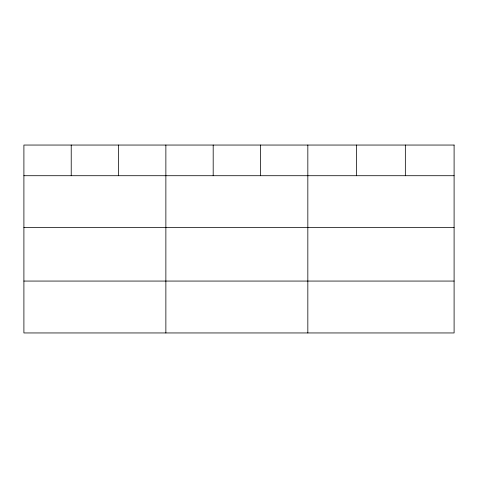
<?xml version="1.0" encoding="UTF-8"?>
<svg xmlns="http://www.w3.org/2000/svg" width="478" height="478" viewBox="0 0 478 478"><rect width="100%" height="100%" fill="white"/><g stroke="black" fill="none" stroke-linecap="round" stroke-linejoin="round"><path stroke-width="0.72" d="M23.9 175.713L454.1 175.713M23.9 227.6L454.1 227.6M23.9 281.064L454.1 281.064M405.344 145.049L405.344 175.713M356.588 145.049L356.588 175.713M307.832 145.049L307.832 332.951M260.51 145.049L260.51 175.713M213.188 145.049L213.188 175.713M165.866 145.049L165.866 332.951M118.544 145.049L118.544 175.713M71.222 145.049L71.222 175.713M454.1 145.049L23.9 145.049L23.9 332.951L454.1 332.951L454.1 145.049"/></g></svg>
